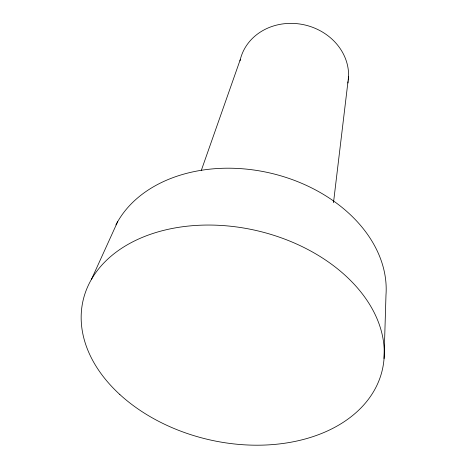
<?xml version="1.0" encoding="UTF-8"?>
<svg xmlns="http://www.w3.org/2000/svg" width="468" height="468" viewBox="0 0 468 468"><rect width="100%" height="100%" fill="white"/><g stroke="black" fill="none" stroke-linecap="round" stroke-linejoin="round"><path stroke-width="0.7" d="M384.052 358.582L385.983 294.98A141.12 104.569 13.1 0 0 275.102 174.254A141.12 104.569 13.1 0 0 115.929 224.886M333.485 202.743L348.578 76.617M201.316 170.387L240.312 59.471M91.506 279.261L117.702 221.616M239.996 60.846A55.084 48.853 13.1 0 1 301.731 24.324A55.084 48.853 13.1 0 1 348.315 80.18M348.128 81.602A55.084 48.853 13.1 0 1 347.894 83.011M119.849 394.524A153.592 107.219 13.1 0 0 376.74 385.696A153.592 107.219 13.1 0 0 201.562 225.166A153.592 107.219 13.1 0 0 119.849 394.524"/></g></svg>
